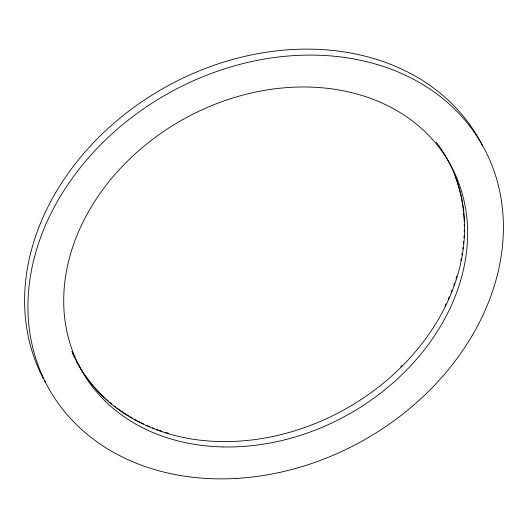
<?xml version="1.0" encoding="UTF-8"?>
<svg xmlns="http://www.w3.org/2000/svg" width="528" height="528" viewBox="0 0 528 528"><rect width="100%" height="100%" fill="white"/><g stroke="black" fill="none" stroke-linecap="round" stroke-linejoin="round"><path stroke-width="0.79" d="M43.395 378.721A248.589 199.049 -29.2 0 1 171.006 84.11A248.589 199.049 -29.2 0 1 482.381 145.464M45.322 382.265A248.589 199.049 -29.2 0 1 44.537 380.853M454.945 175.679A211.174 169.092 -29.2 0 1 457.103 181.738M457.604 183.282A211.174 169.092 -29.2 0 1 463.452 211.378M463.617 213.022A211.174 169.092 -29.2 0 1 464.053 218.783M464.092 219.582A211.174 169.092 -29.2 0 1 464.165 221.179M464.257 224.387A211.174 169.092 -29.2 0 1 464.284 226.816M464.264 230.063A211.174 169.092 -29.2 0 1 464.224 231.7M464.053 235.798A211.174 169.092 -29.2 0 1 463.954 237.442M463.637 241.573A211.174 169.092 -29.2 0 1 463.478 243.223M463.003 247.368A211.174 169.092 -29.2 0 1 462.785 249.025M462.172 253.163A211.174 169.092 -29.2 0 1 461.894 254.819M461.129 258.944A211.174 169.092 -29.2 0 1 460.799 260.588M456.786 276.256A211.174 169.092 -29.2 0 1 456.073 278.566M454.529 283.193A211.174 169.092 -29.2 0 1 453.71 285.503M451.981 290.11A211.174 169.092 -29.2 0 1 451.064 292.406M449.143 296.98A211.174 169.092 -29.2 0 1 448.133 299.257M446.035 303.778A211.174 169.092 -29.2 0 1 444.946 306.016M401.834 365.561A211.174 169.092 -29.2 0 1 400.666 366.722M168.313 433.204A211.174 169.092 -29.2 0 1 165.917 432.485M161.951 431.211A211.174 169.092 -29.2 0 1 159.588 430.406M158.024 429.845A211.174 169.092 -29.2 0 1 156.46 429.277M154.136 428.386A211.174 169.092 -29.2 0 1 152.592 427.779M149.536 426.525A211.174 169.092 -29.2 0 1 147.266 425.548M143.53 423.845A211.174 169.092 -29.2 0 1 141.319 422.789M139.854 422.063A211.174 169.092 -29.2 0 1 137.689 420.961M136.257 420.202A211.174 169.092 -29.2 0 1 134.831 419.443M132.726 418.268A211.174 169.092 -29.2 0 1 129.967 416.671M128.601 415.853A211.174 169.092 -29.2 0 1 126.588 414.605M125.882 414.163A211.174 169.092 -29.2 0 1 116.972 408.045M115.639 407.048A211.174 169.092 -29.2 0 1 114.319 406.039M111.718 403.973A211.174 169.092 -29.2 0 1 109.804 402.389M108.544 401.313A211.174 169.092 -29.2 0 1 106.062 399.128M104.848 398.02A211.174 169.092 -29.2 0 1 93.027 385.691M92.512 385.084A211.174 169.092 -29.2 0 1 83.655 373.276M82.744 371.897A211.174 169.092 -29.2 0 1 76.864 361.97M74.613 357.581A211.174 169.092 -29.2 0 1 72.527 353.12M436.069 141.999A211.174 169.092 -29.2 0 1 347.972 407.609A211.174 169.092 -29.2 0 1 71.874 351.457M236.445 478.427A248.589 199.049 -29.2 0 0 484.605 149.279A248.589 199.049 -29.2 0 0 75.953 173.243A248.589 199.049 -29.2 0 0 236.445 478.427M222.869 446.926A211.174 169.092 -29.2 0 0 457.987 180.899A211.174 169.092 -29.2 0 0 116.14 173.118A211.174 169.092 -29.2 0 0 222.869 446.926"/></g></svg>
